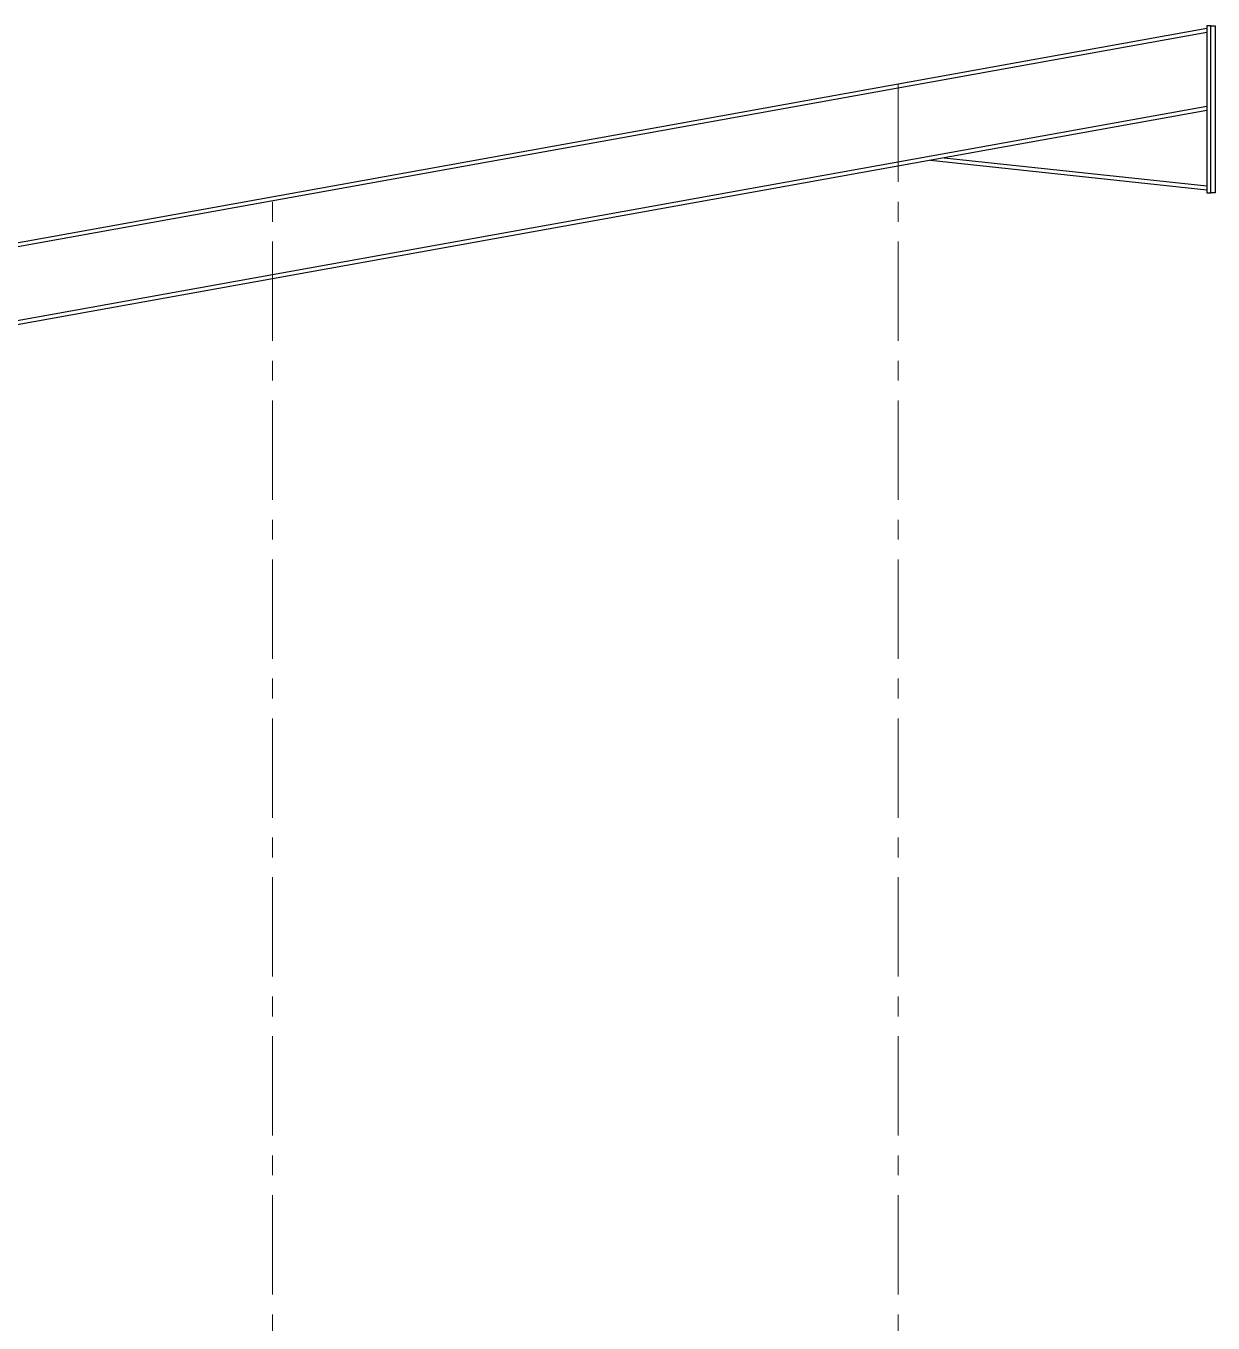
# Model space of a CAD drawing. Header units: millimetres. Extents: x 3220 to 226993, y 817 to 176024.
# Drawn here: x 97322 to 103014, y 163049 to 169268 of the extents above; entities that cross this region are included whole.
import ezdxf

# ---------------------------------------------------------------- set-up
doc = ezdxf.new("R2010")
doc.units = ezdxf.units.MM
doc.linetypes.add('AXES', pattern=[50.8, 31.75, -6.35, 6.35, -6.35])
doc.layers.add('Axe', color=1, linetype='AXES', lineweight=9)

# ---------------------------------------------------------------- blocks, each defined once
blk = doc.blocks.new('section 3-2')
for points in [[(189.7, 31980), (7480, 33293.7)], [(195, 32000), (7480, 33312.9)], [(7480, 32937.8), (195, 31624.9)], [(7480, 32918.6), (195, 31605.7)], [(6154.5, 32679.7), (7480, 32538.6)], [(6221.1, 32691.7), (7480, 32557.8)]]:
    blk.add_lwpolyline(points)
for points in [[(7480, 32523.9), (7500, 32523.9), (7500, 33323.9), (7480, 33323.9)], [(7520, 32523.9), (7500, 32523.9), (7500, 33323.9), (7520, 33323.9)]]:
    blk.add_lwpolyline(points, close=True)
at = {"layer": 'Axe', "ltscale": 15}
for p, q in [((6000, -4000), (6000, 33046.2)), ((3000, -4000), (3000, 32505.5))]:
    blk.add_line(p, q, dxfattribs=at)

msp = doc.modelspace()

# ---------------------------------------------------------------- block references
msp.add_blockref('section 3-2', (95504.1, 135943.7))

doc.saveas('drawing.dxf')
